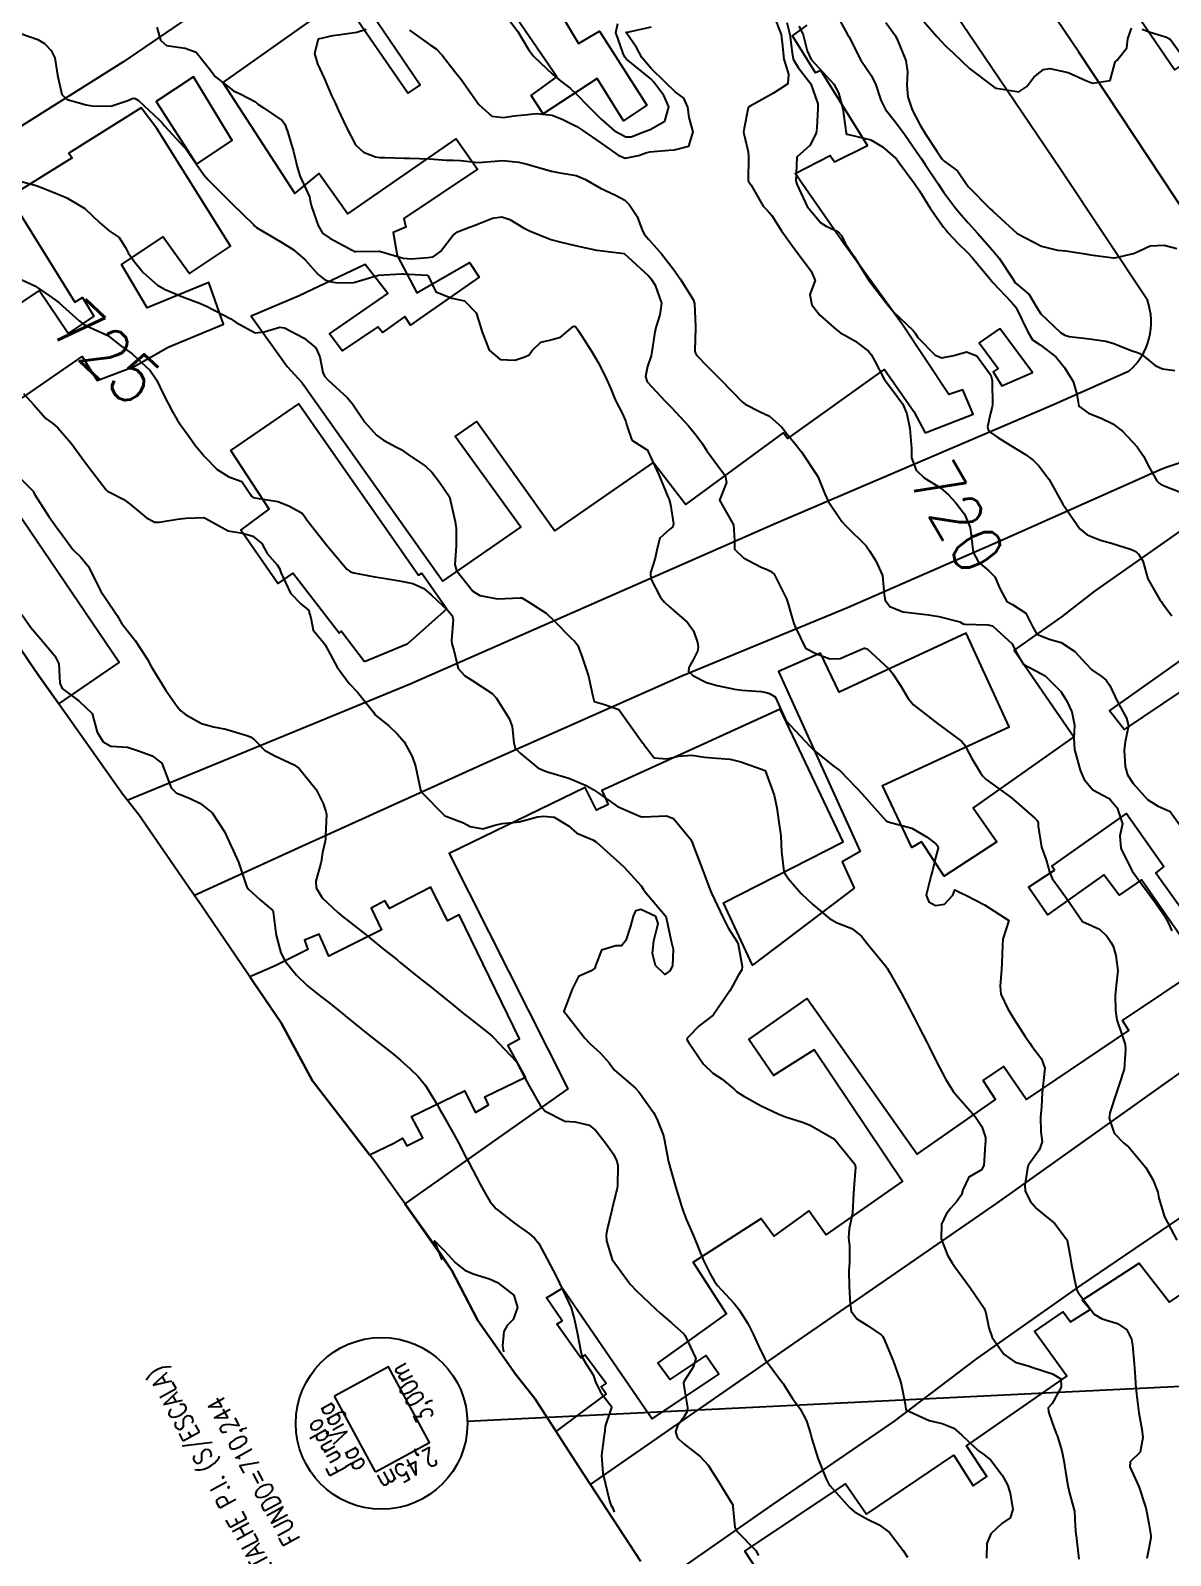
# Model space of a CAD drawing. Header units: metres. Extents: x 292545 to 299085, y 7450245 to 7463078.
# Drawn here: x 298229.1 to 298322, y 7451292.1 to 7451416.5 of the extents above; entities that cross this region are included whole.
import ezdxf
from ezdxf.enums import TextEntityAlignment as Align

# ---------------------------------------------------------------- set-up
doc = ezdxf.new("R2010")
doc.units = ezdxf.units.M
doc.linetypes.add('CONTINUO', pattern=[0])
doc.linetypes.add('TRACEJADO', pattern=[8.7, 8, -0.7])
for name, color, linetype in [('Area', 45, 'Continuous'), ('Cotas', 45, 'Continuous'), ('Curvas de Nivel 1m', 11, 'Continuous'), ('Curvas de Nivel 5m', 15, 'Continuous'), ('Edificações', 30, 'Continuous'), ('TEXTO', 45, 'Continuous'), ('Vias Primárias', 230, 'Continuous')]:
    doc.layers.add(name, color=color, linetype=linetype)
doc.styles.add('ROMANS', font='romans', dxfattribs={"height": 0.2})
doc.styles.add('Style-STANDARD', font='STANDARD.shx')

msp = doc.modelspace()

# ---------------------------------------------------------------- linework, layer by layer
at = {"layer": 'Area'}
msp.add_polyline3d([(298278.82, 7451291.67, 727.67), (298273.8, 7451299.35, 728.32), (298270.19, 7451304.94, 734.75), (298268.6, 7451306.93, 734.86), (298265.54, 7451311.32, 731.36), (298263.43, 7451315.39, 735.34), (298262.56, 7451316.68, 735.36), (298257.22, 7451324.16, 742.28), (298252.07, 7451330.85, 743.1), (298249.5, 7451335.56, 742.66), (298243.03, 7451345.09, 735.14), (298241.97, 7451346.61, 728.26), (298237.91, 7451352.54, 732.3), (298236.59, 7451354.2, 731.77), (298229.46, 7451364.29, 732.46), (298219.81, 7451378.52, 732.8)], dxfattribs=at)
at = {"layer": 'Curvas de Nivel 1m', "flags": 128}
for points, elevation in [([(298267.7, 7451417.82), (298268.81, 7451416.39), (298269.67, 7451414.91), (298270.07, 7451414.38), (298271.64, 7451412.89), (298272.3, 7451412.35), (298273.06, 7451411.77), (298273.62, 7451411.25), (298274.51, 7451410.32), (298275.6, 7451409.23), (298276.69, 7451408.3), (298277.59, 7451407.81), (298278.05, 7451407.81), (298279.2, 7451408.27), (298279.59, 7451408.39), (298280.78, 7451409.07), (298281.1, 7451410.25), (298280.71, 7451411.16), (298279.89, 7451412.26), (298279.64, 7451412.52), (298278.37, 7451413.56), (298277.66, 7451414.13), (298277.52, 7451414.29), (298277.38, 7451414.58), (298276.8, 7451416.3), (298276.96, 7451417.03)], 719), ([(298290.72, 7451417.11), (298290.98, 7451416.13), (298291.15, 7451414.64), (298291.24, 7451414.12), (298291.65, 7451413.44), (298292.67, 7451412.11), (298293.24, 7451410.48), (298293.26, 7451410.1), (298293.17, 7451408.52), (298293.11, 7451408.1), (298292.6, 7451407.08), (298291.56, 7451406.18), (298291.53, 7451406.15), (298291.53, 7451406.12), (298291.47, 7451404.19), (298291.48, 7451404.12), (298291.54, 7451403.93), (298292.37, 7451402.11), (298293.5, 7451400.78), (298293.92, 7451400.52), (298294.88, 7451400.08), (298295.17, 7451399.75), (298295.48, 7451399.12), (298296.2, 7451398.06), (298297.44, 7451396.05), (298299.01, 7451394.03), (298299.42, 7451393.53), (298301.01, 7451392.01), (298301.18, 7451391.79), (298301.39, 7451391.45), (298302.81, 7451389.99), (298303.37, 7451389.79), (298304.33, 7451389.97), (298305.38, 7451390.28), (298306.21, 7451389.94), (298307.36, 7451388.38), (298307.46, 7451387.93), (298307.46, 7451387.82), (298307.48, 7451385.93), (298307.46, 7451385.79), (298307.32, 7451385.27), (298307.08, 7451384.16), (298307.14, 7451383.93), (298307.3, 7451383.73), (298307.92, 7451383.3), (298309.28, 7451382.46), (298310.19, 7451381.9), (298310.81, 7451381.43), (298311.26, 7451380.99), (298312.12, 7451379.87), (298313.23, 7451377.86), (298314.62, 7451375.85), (298315.2, 7451375.36), (298316.28, 7451374.91), (298317.19, 7451374.67), (298318.83, 7451374.15), (298319.18, 7451373.99), (298319.4, 7451373.79), (298319.73, 7451373.23), (298320.14, 7451371.78), (298321.14, 7451370.05), (298321.26, 7451369.89), (298321.35, 7451369.77), (298322.12, 7451368.76)], 719), ([(298294.62, 7451418.08), (298295.68, 7451416.14), (298295.73, 7451416.07), (298295.77, 7451415.98), (298296.75, 7451414.06), (298297.64, 7451412.76), (298297.98, 7451412.04), (298298.38, 7451410.79), (298298.77, 7451410.03), (298299.6, 7451408.97), (298300.31, 7451408.01), (298301.56, 7451406.19), (298301.69, 7451406), (298302.01, 7451405.55), (298303.05, 7451403.98), (298303.53, 7451403.27), (298304.5, 7451401.97), (298304.96, 7451401.41), (298305.5, 7451400.8), (298306.27, 7451399.94), (298307.47, 7451398.6), (298308.02, 7451397.92), (298309.14, 7451396.22), (298309.35, 7451395.91), (298309.44, 7451395.82), (298310.49, 7451394.95), (298311.1, 7451393.88), (298311.42, 7451393.37), (298313.03, 7451391.86), (298313.39, 7451391.63), (298313.73, 7451391.52), (298315.39, 7451391.32), (298316.72, 7451391.15), (298317.38, 7451390.95), (298318.8, 7451390.38), (298319.38, 7451390.2), (298319.65, 7451390.06), (298319.98, 7451389.78), (298320.75, 7451389.15), (298321.36, 7451388.9), (298322.35, 7451388.76)], 717), ([(298298.79, 7451417.13), (298299.58, 7451416.02), (298299.61, 7451415.95), (298299.68, 7451415.81), (298300.42, 7451414.01), (298300.56, 7451413.1), (298300.52, 7451412.01), (298300.59, 7451411.05), (298300.93, 7451410.01), (298301.59, 7451408.74), (298302.06, 7451408), (298302.94, 7451406.62), (298303.39, 7451405.98), (298303.56, 7451405.81), (298304.63, 7451405.04), (298305.38, 7451403.95), (298305.54, 7451403.72), (298307.31, 7451401.93), (298307.51, 7451401.73), (298309.49, 7451399.91), (298311.48, 7451398.89), (298312.78, 7451398.56), (298313.47, 7451398.52), (298315.05, 7451398.26), (298315.47, 7451398.18), (298317.34, 7451397.94), (298317.46, 7451397.94), (298318.98, 7451398.29), (298319.47, 7451398.52), (298320.34, 7451398.92), (298321.48, 7451398.96), (298322.52, 7451398.7)], 716), ([(298228.35, 7451416.2), (298229.67, 7451415.73), (298230.21, 7451415.4), (298230.76, 7451414.84), (298231.05, 7451414.23), (298231.27, 7451412.84), (298231.62, 7451411.25), (298232.07, 7451410.83), (298233.61, 7451410.41), (298234.1, 7451410.32), (298235.61, 7451410.31), (298237.01, 7451410.77), (298237.44, 7451410.94), (298237.62, 7451410.92), (298237.88, 7451410.76), (298239.6, 7451409.17), (298239.8, 7451408.94), (298239.97, 7451408.73), (298241.57, 7451406.98), (298241.81, 7451406.71), (298242.39, 7451405.86), (298243.2, 7451404.69), (298243.54, 7451404.31), (298245.2, 7451402.67), (298245.52, 7451402.35), (298247.26, 7451400.64), (298247.37, 7451400.52), (298247.49, 7451400.42), (298248.04, 7451400.08), (298249.48, 7451399.23), (298250.48, 7451398.61), (298251.46, 7451397.76), (298252.52, 7451396.58), (298253.04, 7451396.17), (298253.44, 7451396.02), (298254.09, 7451395.91), (298255.44, 7451395.92), (298257.44, 7451396.52), (298259.31, 7451396.63), (298259.44, 7451396.63), (298261.41, 7451396.51), (298261.44, 7451396.51), (298261.48, 7451396.48), (298262.12, 7451395.16), (298263.42, 7451394.64), (298264.45, 7451394.44), (298265.41, 7451393.46), (298265.74, 7451392.43), (298265.86, 7451391.96), (298266.47, 7451390.42), (298267.37, 7451389.64), (298268.56, 7451389.59), (298269.37, 7451389.87), (298269.71, 7451390.04), (298269.97, 7451390.37), (298270.68, 7451391.07), (298271.39, 7451391.22), (298272.28, 7451391.46), (298273.3, 7451392.33), (298273.4, 7451392.36), (298273.51, 7451392.33), (298273.74, 7451391.98), (298274.81, 7451390.32), (298275.36, 7451389.4), (298275.92, 7451388.3), (298276.38, 7451387.26), (298276.76, 7451386.3), (298277.31, 7451385.28), (298277.61, 7451384.59), (298277.68, 7451384.28), (298278.09, 7451383.08), (298279.28, 7451382.32), (298279.36, 7451382.26), (298279.46, 7451382.08), (298280.29, 7451380.25), (298281.06, 7451378.41), (298281.13, 7451378.24), (298281.23, 7451377.83), (298281.49, 7451376.24), (298281.42, 7451376.02), (298281.2, 7451375.82), (298280.37, 7451375.07), (298280.16, 7451374.25), (298279.98, 7451373.45), (298279.61, 7451372.26), (298279.65, 7451371.76), (298280.43, 7451370.25), (298280.75, 7451369.87), (298281.13, 7451369.52), (298282.62, 7451368.22), (298283.11, 7451367.53), (298283.45, 7451366.57), (298283.51, 7451366.21), (298283.44, 7451365.87), (298283.08, 7451365.16), (298282.74, 7451364.55), (298282.71, 7451364.22), (298283.06, 7451363.88), (298284.18, 7451363.33), (298285.05, 7451363.07), (298286.46, 7451362.76), (298287.05, 7451362.68), (298288.63, 7451362.57), (298289.05, 7451362.5), (298289.31, 7451362.41), (298289.77, 7451362.14), (298290.43, 7451360.72), (298290.69, 7451360.12), (298290.86, 7451359.97), (298291.01, 7451359.84), (298292.62, 7451358.1), (298292.99, 7451357.74), (298294.59, 7451356.47), (298294.97, 7451356.19), (298295.03, 7451356.14), (298295.09, 7451356.08), (298296.94, 7451354.16), (298297.04, 7451354.05), (298297.87, 7451353.1), (298298.83, 7451352.03), (298298.92, 7451351.98), (298298.99, 7451351.96), (298300.91, 7451351.45), (298302.17, 7451350.72), (298302.9, 7451350.14), (298303.02, 7451349.98), (298303.05, 7451349.82), (298302.88, 7451349.13), (298302.64, 7451348.21), (298302.6, 7451347.98), (298302.49, 7451347.61), (298302.09, 7451345.99), (298302.31, 7451345.45), (298302.84, 7451345.15), (298303.57, 7451345.24), (298304.26, 7451345.97), (298304.41, 7451346.41), (298304.86, 7451346.21), (298305.01, 7451346.11), (298305.36, 7451345.95), (298306.84, 7451345.18), (298308.82, 7451343.91), (298308.33, 7451342.39), (298308.31, 7451341.91), (298308.26, 7451340.44), (298308.22, 7451339.92), (298308.11, 7451338.57), (298308.16, 7451337.92), (298308.74, 7451336.71), (298309.24, 7451335.9), (298310.16, 7451334.45), (298310.55, 7451333.89), (298310.7, 7451333.68), (298311.47, 7451332.65), (298311.76, 7451331.87), (298311.66, 7451330.88), (298311.53, 7451329.88), (298311.49, 7451328.73), (298311.41, 7451327.88), (298311.44, 7451326.7), (298311.55, 7451325.88), (298311.3, 7451325.18), (298310.59, 7451324.22), (298310.44, 7451324.04), (298310.38, 7451323.89), (298310.13, 7451322.33), (298310.14, 7451321.89), (298310.55, 7451321.03), (298311.09, 7451320.42), (298311.76, 7451319.87), (298312.53, 7451319.23), (298313.57, 7451317.85), (298313.82, 7451316.53), (298313.93, 7451315.85), (298314.3, 7451314.01), (298314.34, 7451313.84), (298314.46, 7451313.59), (298315.77, 7451311.83), (298316.44, 7451311.43), (298317.69, 7451311.06), (298318.43, 7451310.54), (298318.82, 7451309.79), (298318.91, 7451309.29), (298319.03, 7451307.78), (298319.09, 7451307.08), (298319.18, 7451305.78), (298319.27, 7451304.87), (298319.41, 7451303.78), (298319.65, 7451302.46), (298319.75, 7451301.78), (298319.53, 7451300.56), (298318.72, 7451299.79), (298318.69, 7451299.39), (298319.43, 7451297.78), (298319.99, 7451296.03), (298320.05, 7451295.77), (298320.24, 7451294.76), (298320.4, 7451293.77), (298320.4, 7451293.6), (298320.22, 7451292.72), (298320.07, 7451291.91)], 723), ([(298239.37, 7451416.74), (298239.67, 7451415.68), (298240.17, 7451415.24), (298241.67, 7451415.02), (298242.59, 7451414.7), (298243.65, 7451413.37), (298244.16, 7451412.68), (298245.63, 7451411.54), (298246.22, 7451411.27), (298247.41, 7451410.64), (298247.52, 7451410.55), (298247.61, 7451410.47), (298248.08, 7451410.16), (298249.6, 7451409.13), (298249.81, 7451408.83), (298249.89, 7451408.62), (298250.05, 7451408.16), (298250.5, 7451406.61), (298250.8, 7451405.36), (298251.03, 7451404.61), (298251.53, 7451403.56), (298251.83, 7451402.9), (298251.88, 7451402.59), (298251.98, 7451402.13), (298252.52, 7451400.58), (298252.87, 7451399.96), (298253.48, 7451399.54), (298255.3, 7451398.55), (298255.47, 7451398.46), (298255.58, 7451398.44), (298257.47, 7451398.48), (298257.52, 7451398.47), (298259.46, 7451397.9), (298260.1, 7451397.85), (298261.47, 7451397.97), (298261.91, 7451398.02), (298262.49, 7451398.46), (298263.49, 7451399.75), (298263.88, 7451400.05), (298264.86, 7451400.44), (298265.32, 7451400.61), (298265.5, 7451400.68), (298266.74, 7451401.18), (298267.5, 7451401.27), (298268.16, 7451401.06), (298269.27, 7451400.38), (298269.41, 7451400.3), (298269.49, 7451400.26), (298269.74, 7451400.13), (298271.48, 7451399.43), (298272.34, 7451399.21), (298273.48, 7451398.95), (298275.21, 7451398.57), (298275.48, 7451398.54), (298277.47, 7451398.29), (298279.45, 7451396.48), (298279.63, 7451396.26), (298279.99, 7451395.7), (298280.5, 7451394.25), (298280.37, 7451393.29), (298280.06, 7451392.25), (298279.93, 7451391.72), (298279.71, 7451390.26), (298279.66, 7451389.96), (298279.36, 7451389.09), (298279.2, 7451388.26), (298279.35, 7451387.84), (298280.81, 7451386.25), (298281.32, 7451385.73), (298282.71, 7451384.23), (298283.3, 7451383.52), (298283.84, 7451382.76), (298284.21, 7451382.21), (298285.26, 7451380.75), (298285.69, 7451380.19), (298285.82, 7451379.61), (298285.23, 7451378.19), (298286.38, 7451376.18), (298286.45, 7451374.92), (298286.46, 7451374.18), (298287.18, 7451373.47), (298288.59, 7451372.74), (298289.17, 7451372.49), (298289.4, 7451372.38), (298289.68, 7451372.14), (298290.27, 7451371.01), (298290.7, 7451370.13), (298290.82, 7451369.82), (298291.12, 7451368.66), (298291.3, 7451368.12), (298291.42, 7451367.81), (298292.25, 7451366.11), (298293.08, 7451365.67), (298294.24, 7451365.24), (298295.07, 7451365.26), (298296.9, 7451366.05), (298297.02, 7451366.11), (298297.08, 7451366.12), (298297.27, 7451366.05), (298299.07, 7451364.41), (298299.24, 7451364.2), (298299.36, 7451364.03), (298300.04, 7451363), (298300.61, 7451362.01), (298301.04, 7451361.5), (298303.01, 7451359.98), (298305, 7451358.5), (298305.24, 7451358.2), (298305.37, 7451357.95), (298305.81, 7451357.12), (298306.5, 7451355.94), (298306.7, 7451355.67), (298306.96, 7451355.42), (298308.64, 7451354.22), (298308.94, 7451353.99), (298309.03, 7451353.91), (298310.93, 7451352.27), (298311.12, 7451352.08), (298311.2, 7451351.89), (298311.21, 7451351.6), (298311.49, 7451349.88), (298311.86, 7451348.85), (298312.14, 7451347.87), (298312.34, 7451347.34), (298312.86, 7451346.62), (298313.45, 7451345.85), (298314.82, 7451343.84), (298316.21, 7451343.21), (298316.81, 7451342.64), (298317.14, 7451342.15), (298317.32, 7451341.81), (298317.55, 7451341.05), (298317.7, 7451339.81), (298317.57, 7451338.61), (298317.49, 7451337.81), (298317.52, 7451336.59), (298317.63, 7451335.81), (298318.12, 7451334.39), (298318.31, 7451333.8), (298318.33, 7451333.43), (298318.22, 7451331.8), (298317.84, 7451330.62), (298317.56, 7451329.81), (298317.06, 7451328.24), (298317.01, 7451327.81), (298317.41, 7451326.59), (298318.18, 7451325.8), (298318.61, 7451325.44), (298319.99, 7451323.78), (298320.57, 7451322.8), (298320.96, 7451321.77), (298321.05, 7451321.27), (298321.5, 7451319.76), (298322.51, 7451317.86)], 722), ([(298256.43, 7451416.54), (298255.68, 7451416.3), (298254.16, 7451416.08), (298253.68, 7451416.03), (298252.51, 7451415.75), (298252.23, 7451414.58), (298252.48, 7451413.75), (298253, 7451412.58), (298253.62, 7451411.18), (298253.9, 7451410.57), (298254.16, 7451410.01), (298254.83, 7451408.56), (298255.57, 7451407.15), (298256.22, 7451406.54), (298257.2, 7451406.17), (298257.56, 7451406.12), (298257.96, 7451406.11), (298259.56, 7451406.07), (298259.99, 7451406.06), (298261.56, 7451406), (298262.99, 7451405.89), (298263.56, 7451405.91), (298264.13, 7451405.87), (298265.56, 7451405.7), (298266.96, 7451405.81), (298267.56, 7451405.86), (298268.89, 7451405.73), (298269.55, 7451405.58), (298270.67, 7451405.25), (298271.55, 7451404.99), (298272.09, 7451404.89), (298273.55, 7451404.66), (298274.32, 7451404.32), (298275.53, 7451403.61), (298276.77, 7451403.05), (298277.52, 7451402.64), (298277.88, 7451402.28), (298278.53, 7451401.3), (298278.9, 7451400.27), (298279.09, 7451399.87), (298279.48, 7451399.44), (298280.5, 7451398.25), (298281.45, 7451397.03), (298282.04, 7451396.23), (298283.1, 7451394.55), (298283.2, 7451394.22), (298283.29, 7451392.33), (298283.29, 7451392.22), (298283.23, 7451390.36), (298283.25, 7451390.22), (298283.37, 7451390.01), (298284.25, 7451389.09), (298285.15, 7451388.19), (298285.35, 7451387.99), (298287.12, 7451386.17), (298287.32, 7451386), (298288.56, 7451385.39), (298289.31, 7451385.04), (298290.31, 7451384.13), (298290.74, 7451383.57), (298291.29, 7451382.9), (298291.91, 7451382.11), (298293.25, 7451380.1), (298293.83, 7451378.69), (298294.09, 7451378.09), (298295.21, 7451376.45), (298295.57, 7451376.07), (298297.19, 7451374.45), (298297.47, 7451374.05), (298297.98, 7451373.24), (298298.53, 7451372.04), (298298.67, 7451370.5), (298298.74, 7451370.03), (298299.13, 7451369.5), (298300.18, 7451369.07), (298301.12, 7451368.96), (298302.28, 7451368.83), (298303.12, 7451368.69), (298304.82, 7451368.26), (298305.11, 7451368.1), (298305.23, 7451368.08), (298307.11, 7451368.03), (298307.48, 7451367.93), (298309.09, 7451366.47), (298309.37, 7451365.91), (298309.98, 7451364.8), (298311.07, 7451364.23), (298311.79, 7451363.87), (298313.05, 7451362.58), (298313.53, 7451361.86), (298313.95, 7451360.93), (298314.16, 7451359.85), (298314.12, 7451358.74), (298314.18, 7451357.85), (298314.63, 7451356.18), (298314.76, 7451355.84), (298314.96, 7451355.42), (298315.68, 7451354.56), (298316.94, 7451353.9), (298317.06, 7451353.81), (298317.64, 7451353.09), (298318.09, 7451351.8), (298317.88, 7451350.83), (298317.96, 7451349.8), (298318.87, 7451347.95), (298318.98, 7451347.79), (298319.25, 7451347.41), (298320.47, 7451345.77), (298320.84, 7451345.28), (298321.45, 7451344.38), (298321.81, 7451343.76), (298322.12, 7451343.06)], 721), ([(298291.69, 7451416.83), (298291.94, 7451416.37), (298292.07, 7451416.11), (298292.38, 7451414.82), (298292.71, 7451414.11), (298293.65, 7451413.07), (298294.55, 7451412.09), (298294.93, 7451411.38), (298295.28, 7451410.07), (298295.56, 7451408.09), (298295.56, 7451408.07), (298295.56, 7451408.05), (298295.58, 7451408.03), (298295.63, 7451408.02), (298297.58, 7451407.55), (298298.52, 7451406.98), (298299.56, 7451406.1), (298299.64, 7451406.02), (298299.89, 7451405.69), (298301.13, 7451404), (298301.53, 7451403.4), (298302.42, 7451401.99), (298303.5, 7451400.43), (298303.7, 7451400.18), (298303.88, 7451399.97), (298304.67, 7451399.14), (298305.48, 7451398.33), (298305.84, 7451397.95), (298307.44, 7451396.03), (298307.53, 7451395.93), (298309, 7451394.34), (298309.39, 7451393.91), (298309.42, 7451393.87), (298310.36, 7451391.9), (298310.76, 7451391.26), (298311.38, 7451390.83), (298312.65, 7451389.87), (298313.36, 7451388.99), (298314.06, 7451387.85), (298314.36, 7451386.83), (298314.54, 7451385.85), (298315.32, 7451385.28), (298316.35, 7451384.86), (298317.31, 7451384.39), (298318.09, 7451383.8), (298319.28, 7451382.53), (298319.81, 7451381.78), (298320.3, 7451380.81), (298320.88, 7451379.77), (298321.07, 7451379.58), (298321.25, 7451379.47), (298321.76, 7451379.24), (298323.24, 7451378.66)], 718), ([(298228.23, 7451404.18), (298229.53, 7451403.83), (298230.24, 7451403.56), (298231.52, 7451403.04), (298232.04, 7451402.82), (298233.51, 7451401.96), (298234.73, 7451400.8), (298235.49, 7451400.15), (298236.29, 7451399.59), (298236.81, 7451398.77), (298237.04, 7451398.34), (298237.46, 7451397.72), (298238.26, 7451396.75), (298239.43, 7451395.72), (298240.05, 7451395.36), (298241.42, 7451394.79), (298241.62, 7451394.71), (298242.92, 7451394.2), (298243.42, 7451393.99), (298244.78, 7451393.3), (298245.41, 7451392.96), (298245.58, 7451392.85), (298245.84, 7451392.66), (298247.39, 7451391.83), (298248.11, 7451391.91), (298249.4, 7451392.29), (298249.79, 7451392.23), (298251.38, 7451391.38), (298252.33, 7451390.59), (298252.66, 7451389.87), (298252.91, 7451388.58), (298253.05, 7451388.28), (298253.34, 7451387.95), (298254.89, 7451386.55), (298255.32, 7451386.03), (298256.32, 7451384.54), (298257.29, 7451383.47), (298257.84, 7451383.08), (298258.91, 7451382.51), (298259.28, 7451382.3), (298259.87, 7451381.9), (298261.26, 7451380.95), (298261.8, 7451380.47), (298262.42, 7451379.64), (298263.23, 7451378.45), (298263.7, 7451376.45), (298263.77, 7451375.87), (298263.78, 7451374.44), (298263.66, 7451372.94), (298263.79, 7451372.45), (298265.14, 7451370.77), (298265.7, 7451370.42), (298267.13, 7451370.15), (298268.98, 7451370.23), (298269.13, 7451370.21), (298269.53, 7451369.97), (298271.12, 7451368.98), (298271.75, 7451368.35), (298273.1, 7451366.98), (298273.44, 7451366.67), (298273.69, 7451366.33), (298274.03, 7451365.38), (298274.4, 7451364.32), (298274.56, 7451363.82), (298274.89, 7451362.31), (298275.03, 7451361.76), (298275.79, 7451361.54), (298277.03, 7451361.11), (298277.62, 7451360.28), (298278.99, 7451358.37), (298279.04, 7451358.31), (298279.06, 7451358.27), (298279.91, 7451357.18), (298280.98, 7451357.1), (298281.9, 7451357.32), (298282.98, 7451357.38), (298284.02, 7451357.24), (298284.98, 7451357.15), (298286.1, 7451357.06), (298286.98, 7451356.85), (298288.97, 7451356.15), (298289.68, 7451354.14), (298289.91, 7451353.11), (298290.05, 7451352.13), (298290.23, 7451350.81), (298290.26, 7451350.13), (298290.29, 7451349.53), (298290.46, 7451348.13), (298290.54, 7451347.8), (298290.86, 7451347.3), (298291.9, 7451346.11), (298292.84, 7451345.22), (298294.2, 7451344.09), (298294.82, 7451343.73), (298296.01, 7451343.26), (298296.81, 7451342.64), (298297.28, 7451342.05), (298298.78, 7451340.21), (298298.9, 7451340.03), (298299.09, 7451339.71), (298300.05, 7451338.02), (298300.74, 7451336.69), (298300.98, 7451336.25), (298301.1, 7451336), (298301.48, 7451335.24), (298302.14, 7451333.99), (298302.33, 7451333.61), (298302.69, 7451332.87), (298303.14, 7451331.98), (298303.68, 7451330.96), (298304.31, 7451329.96), (298304.66, 7451329.55), (298306.08, 7451327.95), (298306.62, 7451327.12), (298306.91, 7451326.23), (298306.92, 7451325.94), (298306.9, 7451325.65), (298306.78, 7451323.94), (298306.58, 7451323.58), (298305.55, 7451322.98), (298305.08, 7451321.95), (298304.95, 7451321.56), (298304.55, 7451320.98), (298304.06, 7451320.45), (298303.7, 7451319.97), (298303.33, 7451319.17), (298303.3, 7451317.97), (298303.83, 7451316.63), (298304.22, 7451315.96), (298304.49, 7451315.57), (298305.69, 7451313.95), (298306.45, 7451312.84), (298306.81, 7451312.3), (298306.95, 7451311.93), (298307.2, 7451310.7), (298307.47, 7451309.92), (298308.4, 7451308.56), (298309.33, 7451307.9), (298310.39, 7451307.6), (298310.79, 7451307.48), (298312.38, 7451306.95), (298313.06, 7451306.54), (298313.09, 7451305.86), (298312.36, 7451304.54), (298312.04, 7451304.19), (298312.05, 7451303.87), (298312.34, 7451303), (298312.65, 7451302.19), (298312.78, 7451301.86), (298313.13, 7451300.67), (298313.3, 7451299.86), (298313.5, 7451298.64), (298313.64, 7451297.85), (298313.75, 7451297.33), (298314.14, 7451295.84), (298314.16, 7451295.75), (298314.24, 7451294.56), (298314.29, 7451293.84), (298314.3, 7451293.77), (298314.52, 7451291.84)], 724), ([(298228.5, 7451386.87), (298229.32, 7451385.97), (298230.33, 7451384.84), (298230.89, 7451384.43), (298231.3, 7451384.08), (298232.39, 7451382.82), (298233.27, 7451381.64), (298233.88, 7451380.8), (298235.24, 7451379.03), (298235.36, 7451378.91), (298235.62, 7451378.78), (298236.69, 7451378.23), (298237.22, 7451377.84), (298238.54, 7451376.75), (298239.21, 7451376.4), (298239.55, 7451376.39), (298241.21, 7451376.65), (298241.27, 7451376.66), (298241.77, 7451376.71), (298243.21, 7451376.77), (298243.38, 7451376.69), (298245.2, 7451375.69), (298246.36, 7451375.5), (298247.19, 7451375.24), (298247.93, 7451374.64), (298248.37, 7451373.83), (298249.17, 7451372.91), (298249.36, 7451372.62), (298249.49, 7451372.28), (298250.28, 7451370.61), (298251.12, 7451369.73), (298251.74, 7451369.21), (298251.93, 7451368.59), (298252.11, 7451367.59), (298252.95, 7451366.57), (298253.09, 7451366.4), (298254.06, 7451364.56), (298255.05, 7451363.24), (298255.73, 7451362.54), (298257.03, 7451360.89), (298257.18, 7451360.68), (298257.35, 7451360.53), (298258.27, 7451359.78), (298259, 7451359.11), (298259.53, 7451358.49), (298260.18, 7451357.29), (298260.46, 7451356.49), (298260.87, 7451354.56), (298260.89, 7451354.48), (298260.94, 7451354.39), (298262.84, 7451352.46), (298262.92, 7451352.42), (298264.37, 7451351.89), (298264.91, 7451351.58), (298265.95, 7451351.38), (298266.92, 7451351.7), (298267.51, 7451351.81), (298268.92, 7451351.95), (298270.4, 7451352.37), (298270.92, 7451352.42), (298271.77, 7451352.35), (298272.92, 7451351.64), (298273.61, 7451351.03), (298274.9, 7451350.48), (298275.22, 7451350.31), (298276.88, 7451348.8), (298277.44, 7451348.28), (298278.86, 7451346.74), (298279.04, 7451346.45), (298279.16, 7451346.27), (298280.82, 7451344.31), (298280.87, 7451344.24), (298280.89, 7451344.17), (298281.3, 7451342.24), (298281.45, 7451341.58), (298281.41, 7451340.23), (298281.19, 7451339.82), (298280.77, 7451339.51), (298280.01, 7451340.25), (298279.77, 7451341.23), (298279.88, 7451342.25), (298280.23, 7451343.66), (298280.04, 7451344.25), (298278.83, 7451344.8), (298278.39, 7451344.71), (298278.2, 7451344.28), (298277.98, 7451343.45), (298277.61, 7451342.28), (298277.24, 7451341.84), (298276.8, 7451341.84), (298275.61, 7451341.49), (298275.16, 7451340.31), (298275.07, 7451340.02), (298274.78, 7451339.82), (298273.74, 7451339.35), (298273.22, 7451338.33), (298272.74, 7451337.01), (298272.55, 7451336.53), (298272.68, 7451336.34), (298272.73, 7451336.28), (298274.25, 7451334.32), (298274.7, 7451333.86), (298275.52, 7451333.14), (298276.24, 7451332.3), (298276.42, 7451332.03), (298276.68, 7451331.72), (298278.37, 7451330.27), (298278.66, 7451329.96), (298279.86, 7451328.25), (298280.13, 7451327.75), (298280.62, 7451326.52), (298280.71, 7451326.24), (298280.73, 7451326.12), (298281.09, 7451324.23), (298281.26, 7451323.56), (298281.64, 7451322.23), (298282.13, 7451320.64), (298282.27, 7451320.22), (298282.53, 7451319.56), (298283.11, 7451318.21), (298283.52, 7451317.2), (298283.92, 7451316.21), (298284.48, 7451315.12), (298284.81, 7451314.53), (298285.05, 7451314.19), (298286.45, 7451312.67), (298286.85, 7451312.17), (298287.54, 7451311.05), (298288.02, 7451310.15), (298288.41, 7451309.24), (298288.95, 7451308.14), (298290.37, 7451306.23), (298290.42, 7451306.18), (298290.46, 7451306.13), (298291.18, 7451304.94), (298291.81, 7451304.11), (298292.34, 7451303.13), (298292.65, 7451302.1), (298292.77, 7451301.65), (298293.26, 7451300.09), (298293.91, 7451298.45), (298294.1, 7451298.08), (298294.27, 7451297.84), (298295.84, 7451296.06), (298296.25, 7451295.72), (298297.31, 7451295.11), (298298.24, 7451294.65), (298299.1, 7451294.02), (298300.21, 7451292.56), (298300.55, 7451292.01)], 726), ([(298227.35, 7451380.88), (298229.23, 7451378.97), (298229.28, 7451378.91), (298229.32, 7451378.86), (298229.4, 7451378.68), (298230.56, 7451376.85), (298231.2, 7451375.99), (298232.05, 7451374.83), (298232.53, 7451374.17), (298233.17, 7451373.53), (298233.77, 7451372.8), (298234.44, 7451371.51), (298234.79, 7451370.79), (298235.14, 7451370.28), (298236.14, 7451368.77), (298236.5, 7451368.16), (298237.1, 7451367.4), (298237.6, 7451366.75), (298238.58, 7451365.24), (298238.87, 7451364.74), (298239.06, 7451364.4), (298240.07, 7451362.73), (298241.03, 7451361.37), (298241.33, 7451361.02), (298241.7, 7451360.71), (298243.01, 7451359.98), (298244, 7451359.69), (298245.01, 7451359.5), (298246.63, 7451359.03), (298247, 7451358.89), (298247.34, 7451358.64), (298248.16, 7451357.81), (298248.98, 7451357.34), (298250.58, 7451356.6), (298250.97, 7451356.31), (298252.37, 7451354.59), (298252.93, 7451353.44), (298253.15, 7451352.8), (298253.19, 7451352.58), (298253.13, 7451350.8), (298253.12, 7451350.58), (298253.09, 7451350.39), (298252.89, 7451349.47), (298252.76, 7451348.69), (298252.74, 7451348.58), (298252.33, 7451347.12), (298252.36, 7451346.58), (298252.84, 7451345.75), (298254.12, 7451344.56), (298254.51, 7451344.24), (298254.82, 7451344), (298256.7, 7451342.53), (298256.8, 7451342.45), (298257.86, 7451341.58), (298258.79, 7451340.85), (298258.97, 7451340.7), (298259.21, 7451340.5), (298260.76, 7451339.25), (298261.74, 7451338.47), (298262.74, 7451337.66), (298263.41, 7451337.12), (298264.24, 7451336.44), (298264.51, 7451336.22), (298264.73, 7451336.05), (298266.37, 7451334.75), (298266.7, 7451334.49), (298266.79, 7451334.41), (298268.68, 7451332.39), (298269.37, 7451331.08), (298269.74, 7451330.37), (298270.64, 7451328.8), (298271.04, 7451328.36), (298272.63, 7451327.56), (298273.47, 7451327.49), (298274.62, 7451327.24), (298275.12, 7451326.82), (298275.53, 7451326.31), (298276, 7451325.7), (298276.6, 7451324.86), (298276.87, 7451324.29), (298276.94, 7451323.93), (298276.92, 7451322.29), (298276.87, 7451321.97), (298276.55, 7451320.68), (298276.45, 7451320.29), (298276.08, 7451318.73), (298276.01, 7451318.3), (298276.02, 7451317.8), (298276.49, 7451316.29), (298277.95, 7451314.28), (298278.46, 7451313.72), (298280.03, 7451312.25), (298280.44, 7451311.88), (298281.32, 7451311.12), (298282.32, 7451310.22), (298282.42, 7451310.1), (298283.3, 7451308.21), (298283.09, 7451307.51), (298282.37, 7451306.36), (298282.31, 7451306.22), (298282.31, 7451306.16), (298282.37, 7451305.85), (298282.64, 7451304.22), (298282.63, 7451303.94), (298282.34, 7451303.44), (298281.82, 7451302.73), (298281.65, 7451302.23), (298281.82, 7451301.73), (298282.31, 7451301.28), (298283.67, 7451300.21), (298284.3, 7451299.51), (298285.15, 7451298.19), (298286.26, 7451296.35), (298286.31, 7451296.24), (298286.33, 7451296.18), (298286.49, 7451294.43), (298286.62, 7451294.17), (298288.21, 7451292.55), (298288.42, 7451292.15)], 727), ([(298228.37, 7451368.87), (298229.1, 7451367.81), (298229.92, 7451366.85), (298231.07, 7451365.48), (298231.38, 7451364.84), (298231.46, 7451363.25), (298231.66, 7451362.83), (298233.03, 7451361.8), (298234.1, 7451360.8), (298234.51, 7451359.28), (298234.99, 7451358.49), (298235.63, 7451358.14), (298236.99, 7451358.05), (298237.95, 7451357.72), (298238.98, 7451357.35), (298239.79, 7451356.73), (298240.3, 7451355.38), (298240.55, 7451354.72), (298240.94, 7451354.32), (298242.09, 7451353.86), (298242.93, 7451353.46), (298243.88, 7451352.68), (298244.91, 7451351.12), (298245.11, 7451350.67), (298245.3, 7451350.27), (298246.04, 7451348.66), (298246.63, 7451346.88), (298246.72, 7451346.65), (298246.85, 7451346.47), (298247.79, 7451345.59), (298248.82, 7451344.72), (298248.86, 7451344.62), (298249.08, 7451342.89), (298249.12, 7451342.62), (298249.47, 7451341.29), (298249.82, 7451340.61), (298250.77, 7451339.46), (298251.66, 7451338.59), (298252.74, 7451337.73), (298253.39, 7451337.22), (298254.23, 7451336.56), (298254.51, 7451336.33), (298254.73, 7451336.15), (298256.71, 7451334.53), (298258.69, 7451332.98), (298259.27, 7451332.5), (298260.02, 7451331.83), (298260.67, 7451331.19), (298261.26, 7451330.47), (298262.24, 7451328.86), (298262.47, 7451328.46), (298262.63, 7451328.17), (298263.25, 7451327.08), (298263.61, 7451326.45), (298263.96, 7451325.79), (298264.59, 7451324.58), (298264.68, 7451324.43), (298264.77, 7451324.25), (298265.74, 7451322.42), (298266.03, 7451321.89), (298266.55, 7451320.98), (298267.04, 7451320.41), (298268.53, 7451319.24), (298269.74, 7451318.37), (298270.17, 7451318.02), (298270.51, 7451317.58), (298271.17, 7451316.35), (298271.94, 7451314.88), (298272.2, 7451314.34), (298272.46, 7451313.79), (298273.15, 7451312.33), (298273.41, 7451311.35), (298273.63, 7451310.33), (298273.94, 7451308.78), (298274.05, 7451308.32), (298274.39, 7451307.72), (298274.93, 7451306.87), (298275.13, 7451306.31), (298275.53, 7451305.47), (298276.35, 7451304.41), (298276.42, 7451304.29), (298276.42, 7451304.22), (298276.35, 7451303.96), (298275.93, 7451302.69), (298275.88, 7451302.3), (298275.8, 7451301.78), (298275.62, 7451300.3), (298275.74, 7451298.85), (298276.26, 7451296.61), (298276.37, 7451296.29), (298276.53, 7451296), (298276.64, 7451295.69)], 728), ([(298262.63, 7451316.25), (298262.01, 7451317.8), (298262.82, 7451316.98), (298263.71, 7451316.01), (298264.48, 7451315.41), (298265.17, 7451315.12), (298266.48, 7451314.69), (298267.13, 7451314.4), (298268.46, 7451313.37), (298268.78, 7451312.38), (298268.43, 7451311.39), (298267.92, 7451310.9), (298267.66, 7451310.4), (298267.56, 7451309.25), (298267.63, 7451308.75)], 729)]:
    msp.add_lwpolyline(points, dxfattribs=dict(at, elevation=elevation))
at = {"layer": 'Curvas de Nivel 5m', "flags": 128}
for points, elevation in [([(298289.7, 7451417.61), (298290.26, 7451416.13), (298290.34, 7451415.47), (298290.49, 7451414.13), (298290.85, 7451412.92), (298290.8, 7451412.13), (298290.11, 7451411.65), (298289.63, 7451411.35), (298287.74, 7451410.3), (298287.61, 7451410.22), (298287.58, 7451410.2), (298287.56, 7451410.17), (298287.26, 7451408.51), (298287.19, 7451408.17), (298287.57, 7451406.59), (298287.61, 7451406.21), (298287.61, 7451406.17), (298287.58, 7451404.21), (298287.6, 7451404.17), (298287.83, 7451403.87), (298288.8, 7451402.15), (298289.16, 7451401.8), (298289.51, 7451401.39), (298290.28, 7451400.13), (298291.48, 7451398.49), (298291.77, 7451398.12), (298292.72, 7451396.84), (298293.03, 7451396.1), (298292.6, 7451394.94), (298292.77, 7451394.11), (298293.41, 7451393.26), (298294.74, 7451392.08), (298295.12, 7451391.8), (298295.39, 7451391.66), (298296.26, 7451391.18), (298297.38, 7451390.34), (298297.61, 7451390.05), (298297.9, 7451389.51), (298298.65, 7451388.04), (298299.34, 7451387.14), (298300.17, 7451386.02), (298300.52, 7451385.21), (298300.75, 7451384.01), (298300.9, 7451382.38), (298300.88, 7451382.01), (298300.88, 7451381.62), (298301.26, 7451380.63), (298301.92, 7451379.99), (298303.24, 7451379.18), (298303.89, 7451378.62), (298304.5, 7451377.97), (298305.22, 7451377.04), (298305.67, 7451375.95), (298305.83, 7451374.59), (298305.91, 7451373.95), (298306.36, 7451373.12), (298307.17, 7451372.45), (298307.67, 7451371.92), (298308.09, 7451370.98), (298308.65, 7451369.91), (298309.13, 7451369.68), (298310.2, 7451368.97), (298310.74, 7451367.89), (298311.1, 7451367.25), (298312.1, 7451366.86), (298313.09, 7451366.58), (298314.19, 7451365.85), (298315.07, 7451364.9), (298315.59, 7451364.36), (298316.36, 7451363.82), (298316.76, 7451363.51), (298317.06, 7451363.06), (298317.64, 7451361.8), (298318.4, 7451360.42), (298318.58, 7451359.79), (298318.31, 7451358.49), (298318.22, 7451357.8), (298318.29, 7451356.48), (298318.5, 7451355.79), (298318.96, 7451355.08), (298320.13, 7451353.78), (298320.94, 7451353.25), (298321.97, 7451352.79), (298322.74, 7451351.74)], 720), ([(298301.7, 7451417.41), (298302.96, 7451415.99), (298303.68, 7451415.2), (298304.31, 7451414.61), (298304.99, 7451413.96), (298305.65, 7451413.34), (298307.52, 7451411.93), (298307.63, 7451411.85), (298307.79, 7451411.77), (298309.63, 7451411.48), (298310.29, 7451411.9), (298310.86, 7451412.67), (298311.65, 7451413.29), (298312.16, 7451413.37), (298313.65, 7451413.04), (298315.09, 7451412.39), (298315.64, 7451412.17), (298317.08, 7451412.38), (298317.46, 7451413.81), (298317.52, 7451413.94), (298317.66, 7451414.05), (298318.43, 7451415.05), (298318.53, 7451415.8), (298318.83, 7451416.66)], 715), ([(298259.96, 7451416.5), (298261.67, 7451415.27), (298262.15, 7451414.96), (298262.64, 7451414.47), (298263.64, 7451413.16), (298264.21, 7451412.44), (298265.61, 7451410.43), (298266.67, 7451409.48), (298267.6, 7451409.37), (298268.49, 7451409.51), (298269.61, 7451409.63), (298270.29, 7451409.69), (298271.61, 7451409.57), (298272.47, 7451409.21), (298273.6, 7451408.65), (298274.11, 7451408.32), (298275.58, 7451407.27), (298276.98, 7451406.3), (298277.56, 7451406.07), (298278.63, 7451406.27), (298279.32, 7451406.51), (298279.57, 7451406.57), (298281.11, 7451406.7), (298281.57, 7451406.74), (298282.74, 7451407.05), (298283.1, 7451408.22), (298282.76, 7451409.38), (298282.66, 7451410.22), (298282.34, 7451410.95), (298281.63, 7451411.48), (298280.8, 7451412.25), (298279.65, 7451413.4), (298278.91, 7451414.27), (298278.47, 7451415.08), (298277.68, 7451416.21), (298277.64, 7451416.29), (298277.65, 7451416.33), (298277.68, 7451416.33), (298277.73, 7451416.34), (298279.69, 7451416.77)], 720), ([(298319.69, 7451416.57), (298320.25, 7451416.35), (298321.68, 7451415.93), (298321.97, 7451415.76), (298322.85, 7451414.56)], 715), ([(298228.02, 7451396.3), (298229.43, 7451395.66), (298230.62, 7451394.84), (298231.09, 7451394.51), (298231.42, 7451394.26), (298233.03, 7451392.81), (298233.4, 7451392.53), (298233.93, 7451392.27), (298235.39, 7451391.61), (298236.45, 7451390.77), (298236.97, 7451390.37), (298237.37, 7451390.1), (298238.84, 7451388.75), (298239.35, 7451387.99), (298239.94, 7451386.73), (298240.61, 7451385.43), (298241.02, 7451384.72), (298241.3, 7451384.33), (298241.99, 7451383.41), (298242.47, 7451382.7), (298243.27, 7451381.73), (298244.29, 7451380.68), (298245.25, 7451380.07), (298246.3, 7451379.71), (298247.02, 7451378.64), (298247.1, 7451378.51), (298247.23, 7451378.4), (298247.53, 7451378.34), (298249.23, 7451378.06), (298250.12, 7451377.71), (298251.22, 7451377.11), (298251.44, 7451376.82), (298251.59, 7451376.59), (298253.18, 7451374.57), (298254.86, 7451372.55), (298255.16, 7451372.35), (298255.44, 7451372.27), (298257.15, 7451371.94), (298257.85, 7451371.82), (298259.15, 7451371.61), (298260.24, 7451371.4), (298261.14, 7451370.98), (298261.73, 7451370.47), (298263.12, 7451369.15), (298263.44, 7451368.78), (298263.53, 7451368.45), (298263.38, 7451366.74), (298263.41, 7451366.46), (298263.59, 7451365.95), (298263.93, 7451364.45), (298264.48, 7451363.86), (298265.05, 7451363.52), (298266.71, 7451362.41), (298267.04, 7451362.07), (298268.08, 7451360.39), (298268.34, 7451359.73), (298268.48, 7451358.39), (298268.57, 7451357.97), (298268.98, 7451357.55), (298270.44, 7451356.37), (298270.97, 7451356.12), (298271.3, 7451356.02), (298272.96, 7451355.52), (298274.36, 7451354.91), (298274.95, 7451354.59), (298275.34, 7451354.31), (298276.93, 7451353.21), (298278.81, 7451352.39), (298278.92, 7451352.37), (298279.03, 7451352.37), (298280.92, 7451352.44), (298281.48, 7451352.23), (298282.9, 7451350.52), (298283.04, 7451350.22), (298283.13, 7451349.97), (298283.8, 7451348.21), (298284.38, 7451346.68), (298284.57, 7451346.2), (298284.84, 7451345.62), (298285.51, 7451344.19), (298285.95, 7451343.32), (298286.68, 7451342.17), (298286.72, 7451342.09), (298286.8, 7451341.69), (298287.08, 7451340.17), (298287.05, 7451339.9), (298286.77, 7451339.43), (298286.32, 7451338.62), (298286.07, 7451338.18), (298284.73, 7451336.2), (298283.59, 7451335.34), (298282.71, 7451334.44), (298282.6, 7451334.32), (298282.58, 7451334.22), (298282.7, 7451333.99), (298283.93, 7451332.21), (298284.68, 7451331.46), (298285.45, 7451330.97), (298286.42, 7451330.17), (298286.66, 7451329.96), (298287.22, 7451329.6), (298288.64, 7451328.82), (298290.07, 7451328.14), (298290.63, 7451327.91), (298291.99, 7451327.47), (298292.62, 7451327.22), (298294.61, 7451326.08), (298296.27, 7451324.05), (298296.33, 7451323.8), (298296.18, 7451322.06), (298296.16, 7451321.66), (298296.08, 7451320.06), (298295.81, 7451318.78), (298295.76, 7451318.06), (298295.83, 7451317.39), (298295.84, 7451316.06), (298295.78, 7451315.35), (298295.81, 7451314.07), (298295.88, 7451312.64), (298295.96, 7451312.06), (298296.44, 7451311.45), (298297.29, 7451310.91), (298298.42, 7451310.13), (298298.51, 7451310.03), (298298.62, 7451309.83), (298299.38, 7451308.02), (298299.97, 7451306.42), (298300.08, 7451306.01), (298300.36, 7451304.48), (298300.43, 7451304.08), (298300.49, 7451304.01), (298302.34, 7451303.16), (298303.4, 7451302.9), (298304.33, 7451302.53), (298304.99, 7451301.95), (298306.31, 7451300.7), (298306.77, 7451300.39), (298307.35, 7451299.92), (298308.28, 7451298.69), (298308.71, 7451297.91), (298308.93, 7451297.24), (298309.15, 7451295.9), (298308.92, 7451295.23), (298308.24, 7451294.76), (298307.35, 7451293.92), (298307.03, 7451293.12), (298307.01, 7451291.93)], 725)]:
    msp.add_lwpolyline(points, dxfattribs=dict(at, elevation=elevation))
at = {"layer": 'Edificações'}
for points in [[(298267.06, 7451426.59), (298273.73, 7451415.4), (298275.45, 7451416.41), (298279.31, 7451410.37), (298277.41, 7451409.1), (298275.26, 7451412.55), (298270.86, 7451409.68), (298269.88, 7451411.16), (298271.97, 7451412.69), (298271.97, 7451412.69), (298262.5, 7451426.56)], [(298253.52, 7451422.83), (298260.85, 7451412.03), (298259.83, 7451411.37), (298254.47, 7451419.13), (298244.75, 7451412.24), (298250.61, 7451403.18), (298252.61, 7451404.82), (298254.95, 7451401.53), (298263.78, 7451407.65), (298265.51, 7451405.17), (298259.51, 7451401.15), (298259.68, 7451400.44), (298258.65, 7451400), (298258.97, 7451398.12), (298260.56, 7451395.08), (298264.86, 7451397.56), (298265.65, 7451396.37), (298260.55, 7451392.81), (298260.05, 7451392.46), (298259.58, 7451393.15), (298257.77, 7451391.86), (298257.38, 7451392.31), (298254.47, 7451390.35), (298253.46, 7451391.74), (298258.19, 7451395.04), (298256.35, 7451397.4), (298250.97, 7451394.84), (298247.06, 7451393.17), (298250.01, 7451389.09), (298251.22, 7451387.74), (298262.68, 7451371.59), (298269.05, 7451375.99), (298263.68, 7451383.38), (298265.46, 7451384.59), (298271.81, 7451375.69), (298279.87, 7451381.26), (298282.49, 7451377.82), (298290.44, 7451383.67), (298290.81, 7451383.22), (298298.14, 7451388.45), (298298.69, 7451388.83), (298301.08, 7451385.41), (298302, 7451383.66), (298305.92, 7451385.2), (298305.07, 7451387.18), (298303.94, 7451386.8), (298300.12, 7451392.53), (298295.36, 7451399.1), (298291.4, 7451404.81), (298294.27, 7451406.29), (298294.6, 7451405.76), (298297.3, 7451407.09), (298293.49, 7451413.2), (298293.05, 7451413.01), (298291.19, 7451416.03), (298292.39, 7451416.9)], [(298332.91, 7451419.61), (298335.92, 7451415.21), (298334.22, 7451414.19), (298335.02, 7451412.95), (298327.56, 7451408.19), (298326.45, 7451408.42), (298323.06, 7451413.74), (298322.32, 7451413.25), (298319.58, 7451417.28)], [(298258.69, 7451325.76), (298259.4, 7451326.17), (298259.75, 7451325.54), (298261.05, 7451326.2), (298260.13, 7451327.93), (298264.44, 7451330.03), (298265.34, 7451328.27), (298266.42, 7451328.88), (298266.12, 7451329.53), (298269.43, 7451331.13), (298267.99, 7451333.74), (298268.93, 7451334.26), (298264.03, 7451344.38), (298263.07, 7451343.88), (298261.72, 7451346.63), (298258.33, 7451344.9), (298257.97, 7451345.51), (298256.84, 7451344.92), (298257.69, 7451343.16), (298253.4, 7451341.01), (298252.61, 7451342.8), (298251.42, 7451342.31), (298251.68, 7451341.55), (298249.02, 7451340.23)], [(298249.02, 7451340.23), (298246.96, 7451339.31), (298249.5, 7451335.56), (298252.07, 7451330.85), (298254.37, 7451327.86), (298256.72, 7451324.81), (298258.69, 7451325.76)]]:
    msp.add_lwpolyline(points, dxfattribs=at)
for points in [[(298242.6, 7451405.56), (298245.51, 7451407.49), (298242.37, 7451412.68), (298239.31, 7451410.68)], [(298308.09, 7451392.18), (298306.41, 7451391.01), (298307.96, 7451388.92), (298307.55, 7451388.65), (298308.25, 7451387.49), (298310.75, 7451388.6)], [(298256.29, 7451365), (298254.4, 7451367.49), (298254.24, 7451367.34), (298250.47, 7451372.23), (298249.24, 7451371.39), (298246.21, 7451375.73), (298248.53, 7451377.46), (298245.4, 7451382.24), (298250.95, 7451386.03), (298260.7, 7451372.07), (298260.96, 7451372.23), (298263.02, 7451369.31), (298259.77, 7451366.45)]]:
    msp.add_lwpolyline(points, close=True, dxfattribs=at)
for points, elevation in [([(298225.01, 7451384.18), (298233.28, 7451389.88), (298234.5, 7451387.94), (298237.52, 7451389.08), (298240.31, 7451390.64), (298244.81, 7451392.53), (298243.61, 7451395.92), (298238.58, 7451393.87), (298236.49, 7451397.4), (298239.88, 7451399.66), (298242.04, 7451396.67), (298245.37, 7451398.88), (298239.36, 7451408.47), (298238.1, 7451410.16), (298232.21, 7451406.47), (298232.46, 7451406.1), (298227.36, 7451402.92), (298232.7, 7451394.33), (298233.31, 7451394.7), (298234.24, 7451393.17), (298232.14, 7451391.76), (298229.79, 7451395.27), (298224.59, 7451391.82)], 732.28), ([(298228.32, 7451365.98), (298229.76, 7451363.87), (298231.38, 7451361.58), (298236.31, 7451364.96), (298226.83, 7451378.93)], 732.28), ([(298324.28, 7451376.72), (298315.8, 7451370.75), (298313.12, 7451368.67), (298309.26, 7451365.96), (298314.13, 7451358.89), (298305.92, 7451353.09), (298307.85, 7451350.34), (298303.55, 7451347.53), (298301.71, 7451350.34), (298300.91, 7451349.87), (298298.51, 7451354.91), (298308.85, 7451359.7), (298305.34, 7451367.33), (298294.98, 7451362.53), (298293.47, 7451365.71), (298290.04, 7451364.22), (298296.7, 7451349.55), (298295.23, 7451348.71), (298296.21, 7451346.56), (298287.93, 7451340.27), (298285.55, 7451345.36), (298295.31, 7451350.32), (298290.19, 7451361.14), (298275.65, 7451354.51), (298276.15, 7451353.38), (298275.21, 7451352.91), (298274.28, 7451354.75), (298263.2, 7451349.38), (298272.88, 7451330.18), (298259.6, 7451320.82), (298263.43, 7451315.39), (298265.54, 7451311.32), (298268.25, 7451307.44), (298268.6, 7451306.93), (298270.19, 7451304.94), (298271.91, 7451302.27), (298271.91, 7451302.27), (298276.01, 7451305.31), (298275.59, 7451305.89), (298276, 7451306.16), (298274.27, 7451308.52), (298273.93, 7451308.26), (298271.99, 7451311.01), (298272.41, 7451311.27), (298271.13, 7451313.15), (298272.44, 7451313.95), (298279.74, 7451303.29), (298285.19, 7451306.92), (298284.12, 7451308.46), (298281.18, 7451306.5), (298280.21, 7451307.84), (298285.81, 7451311.85), (298283.09, 7451316.05), (298288.63, 7451319.63), (298289.7, 7451318.17), (298292.54, 7451320.24), (298293.93, 7451318.29), (298300.14, 7451322.64), (298292.95, 7451333.36), (298289.63, 7451331.28), (298287.62, 7451334.21), (298292.39, 7451337.55), (298301.35, 7451324.87), (298307.73, 7451329.32), (298306.72, 7451330.86), (298308.41, 7451332.02), (298310.27, 7451329.32), (298318.59, 7451334.94), (298318.08, 7451335.75), (298324.57, 7451340.1), (298319.63, 7451347.22), (298317.81, 7451345.99), (298316.56, 7451347.64), (298311.97, 7451344.37), (298310.42, 7451346.64), (298312.53, 7451348.03), (298312.32, 7451348.35), (298318.42, 7451352.64), (298321.46, 7451348.31), (298320.8, 7451347.8), (298327.37, 7451338.62)], 731.68), ([(298326.09, 7451364.78), (298318.23, 7451359.48), (298317.02, 7451361.02), (298329.12, 7451369.57)], 731.68), ([(298289.5, 7451289.13), (298287.31, 7451292.49), (298295.5, 7451297.98), (298297.21, 7451295.51), (298304.34, 7451300.33), (298305.92, 7451297.83), (298307.02, 7451298.58), (298305.38, 7451301.08), (298313.56, 7451306.76), (298310.9, 7451310.4), (298313.24, 7451312.02), (298313.86, 7451311.19), (298315.45, 7451312.19), (298314.81, 7451312.97), (298319.44, 7451315.98), (298321.91, 7451312.8), (298329.79, 7451318.19)], 725.49)]:
    msp.add_lwpolyline(points, dxfattribs=dict(at, elevation=elevation))
at = {"layer": 'TEXTO', "linetype": 'TRACEJADO', "flags": 128}
msp.add_lwpolyline([(298257.19, 7451298.98), (298253.85, 7451305.13)], dxfattribs=at)
at = {"layer": 'TEXTO', "linetype": 'CONTINUO'}
for points in [[(298264.68, 7451303.1, 0), (298506.29, 7451314.94, 0)], [(298257.19, 7451298.98, 0), (298261.59, 7451301.36, 0), (298258.25, 7451307.52, 0), (298253.85, 7451305.13, 0)]]:
    msp.add_polyline3d(points, dxfattribs=at)
msp.add_circle((298257.69, 7451302.92), 7, dxfattribs=at)
at = {"layer": 'Vias Primárias'}
msp.add_lwpolyline([(298396.1, 7451294.97), (298377.16, 7451321.46), (298365.49, 7451339.52), (298356.03, 7451353.22), (298347.16, 7451366.5), (298335.13, 7451382.91), (298329.3, 7451392.33), (298322.43, 7451402.74), (298314.53, 7451414.69), (298304.12, 7451430.1), (298296.21, 7451442.13), (298284.06, 7451460.53), (298275.76, 7451472.72), (298267.95, 7451484.27), (298255.9, 7451502.4), (298247.99, 7451513.83), (298234.29, 7451534.95)], dxfattribs=at)
for points, elevation in [([(298236.96, 7451353.73), (298260.01, 7451363.2), (298289.84, 7451376.3), (298312.45, 7451385.98), (298318.64, 7451388.72, 0.302384), (298320.12, 7451394.48), (298313.07, 7451405.1), (298305.56, 7451416.2), (298293.15, 7451434.45), (298288.03, 7451442.2, 0.190279), (298283.29, 7451443.12), (298270.1, 7451435.22), (298256.1, 7451426.91), (298247.21, 7451421.13), (298236.6, 7451413.88), (298224.33, 7451406.16), (298208.2, 7451395.91)], 731.92), ([(298274.72, 7451297.94), (298290.94, 7451309.18), (298307.91, 7451320.91), (298326.11, 7451333.86), (298346.05, 7451347.84, 0.382219), (298347.46, 7451353.91), (298344.48, 7451358.71), (298330.2, 7451379.67), (298329.37, 7451380.44, 0.23283), (298325, 7451381.74, 0.073081), (298319.87, 7451380.07), (298308.4, 7451374.98), (298295.68, 7451369.41), (298282.18, 7451363.82), (298266.31, 7451356.8), (298251.19, 7451349.96), (298242.43, 7451345.95)], 728.2), ([(298315.14, 7451239.02), (298329.27, 7451248.9), (298345.75, 7451260.45), (298360.1, 7451270.64), (298377.56, 7451282.84), (298386.38, 7451289.36, 0.246542), (298387.03, 7451295.41), (298377.17, 7451309.66), (298367.67, 7451323.8), (298358.57, 7451337.33), (298356.37, 7451340.17, 0.262078), (298352.41, 7451340.33), (298343.52, 7451334.43), (298333.6, 7451327.26), (298324.08, 7451320.57), (298314.76, 7451314.24), (298306.12, 7451308.15), (298299.47, 7451303.11), (298289.57, 7451296.31), (298280.3, 7451289.85)], 723.44)]:
    msp.add_lwpolyline(points, format="xyb", dxfattribs=dict(at, elevation=elevation))

# ---------------------------------------------------------------- texts
at = {"layer": 'Cotas', "style": 'Style-STANDARD'}
for s, rotation, p in [('725', 316.7225, (298235.26, 7451390.21, 725)), ('720', 300.248, (298304.64, 7451376.83, 720))]:
    msp.add_text(s, height=4, rotation=rotation, dxfattribs=at).set_placement(p, align=Align.MIDDLE_CENTER)
at = {"layer": 'TEXTO', "style": 'ROMANS', "width": 0.8}
for s, rotation, p in [('DETALHE P.I. (S/ESCALA)', 118.4596, (298249.54, 7451289.88)), ('3,00m', 118.4596, (298262.02, 7451303.48)), ('FUNDO=710,244', 118.4596, (298251.09, 7451293.51)), ('da Viga', 118.4596, (298256.45, 7451299.44)), ('Fundo', 118.4596, (298254.9, 7451299.2)), ('2,45m', 208.4596, (298261.73, 7451301.04))]:
    msp.add_text(s, height=1.5, rotation=rotation, dxfattribs=at).set_placement(p)

doc.saveas('drawing.dxf')
